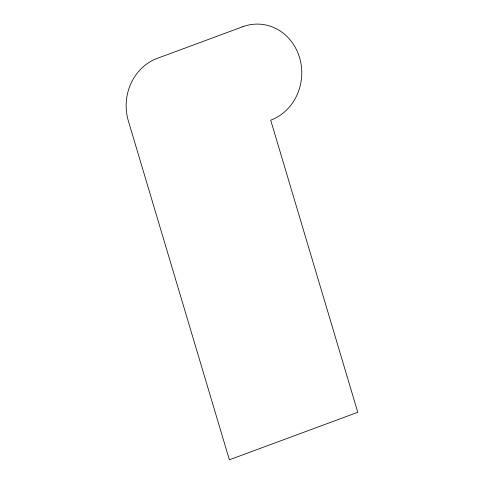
<?xml version="1.0" encoding="UTF-8"?>
<svg xmlns="http://www.w3.org/2000/svg" width="484" height="484" viewBox="0 0 484 484"><rect width="100%" height="100%" fill="white"/><g stroke="black" fill="none" stroke-linecap="round" stroke-linejoin="round"><path stroke-width="0.73" d="M242.835 26.705L157.233 58.376A49.368 44.994 -86.3 0 0 128.363 120.952L229.38 459.8L357.785 412.295L270.701 120.183A49.368 44.994 -86.3 0 0 299.566 57.608A49.368 44.994 -86.3 0 0 242.835 26.705"/></g></svg>
